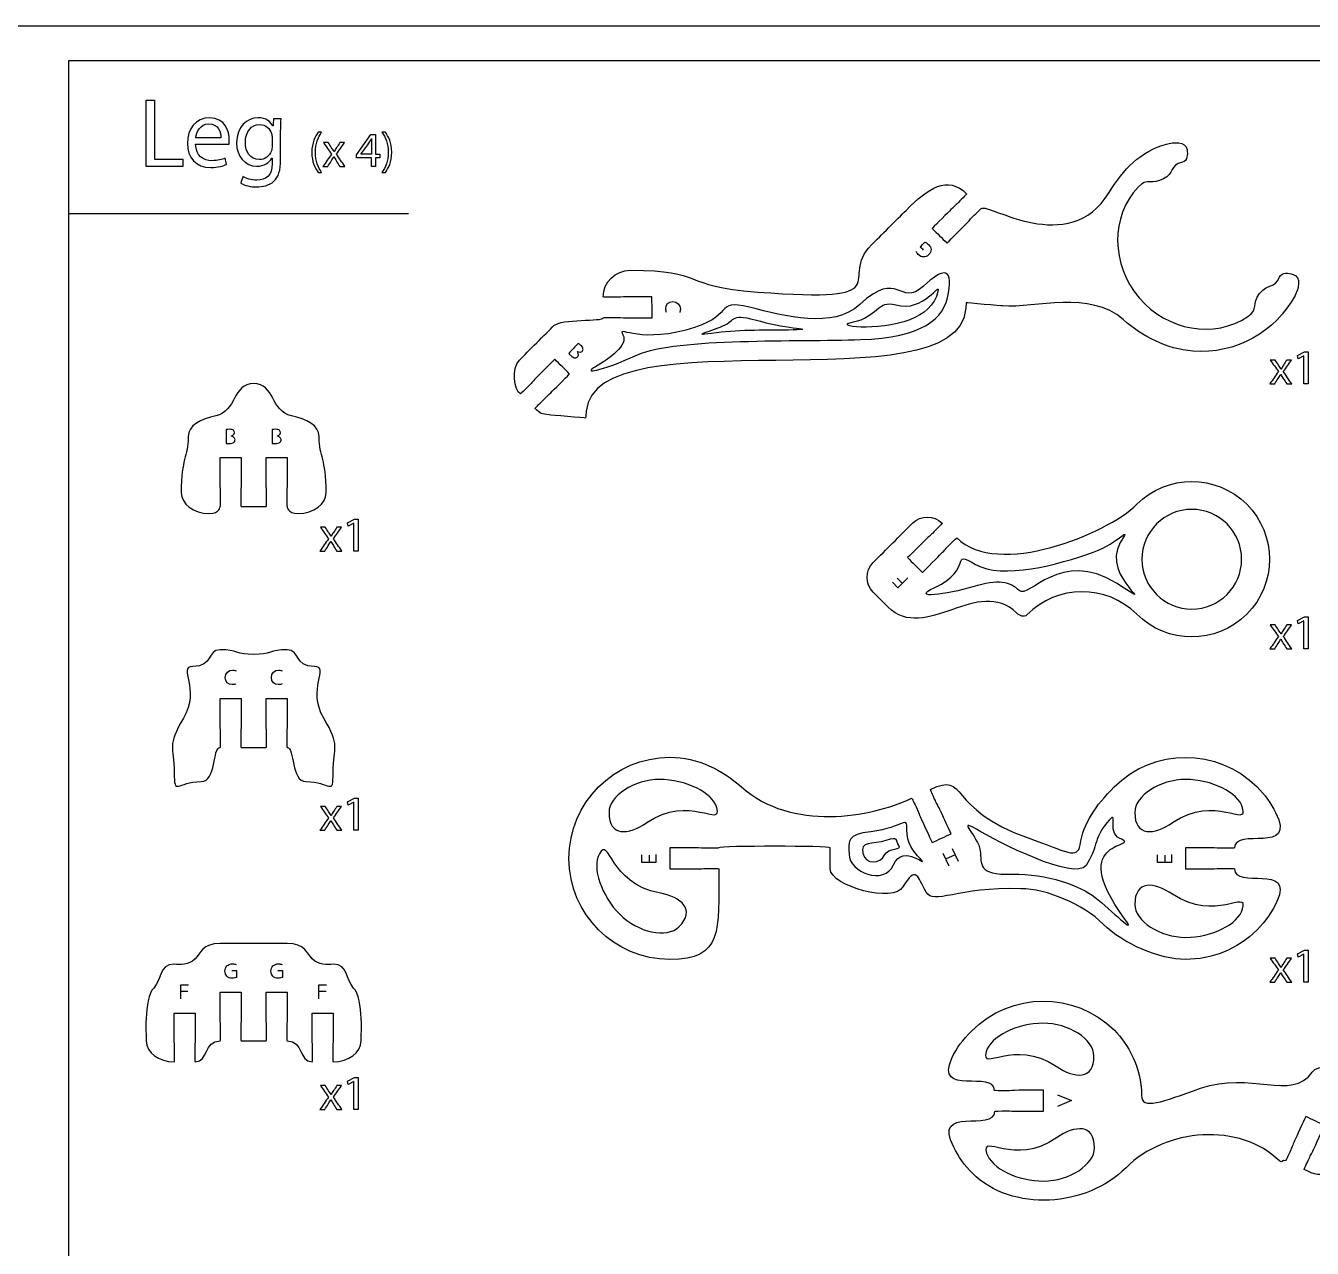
# Model space of a CAD drawing. Extents: x 0 to 620, y 0 to 360.
# Drawn here: x 290.1 to 474.8, y 184.6 to 360 of the extents above; entities that cross this region are included whole.
import ezdxf

# ---------------------------------------------------------------- set-up
doc = ezdxf.new("R2010")
doc.units = 0
doc.header["$MEASUREMENT"] = 0
doc.layers.add('DEFAULT', color=7, linetype='CONTINUOUS')

msp = doc.modelspace()

# ---------------------------------------------------------------- linework, layer by layer
at = {"layer": 'DEFAULT', "color": 36}
for points in [[(620, 0), (0, 0), (0, 360), (620, 360)], [(615.33, 5.38), (296.34, 5.38), (296.34, 355), (615.33, 355)], [(307.41, 349.33), (308.64, 349.33), (308.64, 340.85), (312.7, 340.85), (312.7, 339.82), (307.41, 339.82)], [(339.76, 339.82), (339.76, 341.07), (337.62, 341.07), (337.62, 341.48), (339.67, 344.41), (340.34, 344.41), (340.34, 341.55), (340.98, 341.55), (340.98, 341.07), (340.34, 341.07), (340.34, 339.82)], [(473.61, 312.63), (473.6, 312.63), (472.8, 312.2), (472.68, 312.67), (473.68, 313.21), (474.21, 313.21), (474.21, 308.62), (473.61, 308.62)], [(337.26, 288.63), (337.24, 288.63), (336.44, 288.2), (336.32, 288.68), (337.33, 289.21), (337.86, 289.21), (337.86, 284.63), (337.26, 284.63)], [(473.61, 274.62), (473.6, 274.62), (472.8, 274.19), (472.68, 274.66), (473.68, 275.2), (474.21, 275.2), (474.21, 270.61), (473.61, 270.61)], [(337.26, 248.58), (337.24, 248.58), (336.44, 248.15), (336.32, 248.62), (337.33, 249.16), (337.86, 249.16), (337.86, 244.57), (337.26, 244.57)], [(473.61, 226.78), (473.6, 226.78), (472.8, 226.35), (472.68, 226.82), (473.68, 227.36), (474.21, 227.36), (474.21, 222.77), (473.61, 222.77)], [(337.26, 208.52), (337.24, 208.52), (336.44, 208.09), (336.32, 208.56), (337.33, 209.1), (337.86, 209.1), (337.86, 204.51), (337.26, 204.51)]]:
    msp.add_lwpolyline(points, close=True, dxfattribs=at)
at = {"layer": 'DEFAULT', "color": 7}
msp.add_lwpolyline([(296.34, 333.07), (345.1, 333.07)], dxfattribs=at)
at = {"layer": 'DEFAULT', "color": 250}
for points in [[(416.74, 280.8), (415.31, 279.37), (414.54, 280.14)], [(415.94, 280), (415.22, 280.72)], [(380.59, 241.1), (380.59, 239.96), (378.57, 239.96), (378.57, 241.05)], [(379.64, 241.01), (379.64, 239.96)], [(421.79, 241.28), (422.65, 239.45)], [(423.56, 241.05), (422.19, 240.42)], [(424.01, 240.08), (423.15, 241.91)], [(454.6, 241.1), (454.6, 239.96), (452.58, 239.96), (452.58, 241.05)], [(453.65, 241.01), (453.65, 239.96)], [(312.4, 220.36), (312.4, 222.38), (313.49, 222.38)], [(332.22, 220.36), (332.22, 222.38), (333.31, 222.38)], [(312.4, 221.49), (313.43, 221.49)], [(332.22, 221.49), (333.25, 221.49)], [(438.25, 206.61), (440.27, 205.77), (438.25, 204.92)]]:
    msp.add_lwpolyline(points, dxfattribs=at)
at = {"layer": 'DEFAULT', "color": 36}
for points, knots in [([(314.53, 343.01), (314.55, 341.33), (315.63, 340.64), (316.87, 340.64), (317.76, 340.64), (318.29, 340.79), (318.76, 340.99), (318.83, 340.69), (318.9, 340.4), (318.97, 340.1), (318.53, 339.9), (317.78, 339.66), (316.7, 339.66), (314.6, 339.66), (313.34, 341.06), (313.34, 343.12), (313.34, 345.18), (314.55, 346.8), (316.54, 346.8), (318.77, 346.8), (319.36, 344.84), (319.36, 343.59), (319.36, 343.33), (319.34, 343.13), (319.32, 343.01), (317.72, 343.01), (316.12, 343.01), (314.53, 343.01)], [13.597, 13.597, 13.597, 13.597, 14.597, 14.597, 14.597, 15.597, 15.597, 15.597, 18.187213, 18.187213, 18.187213, 19.187213, 19.187213, 19.187213, 20.187213, 20.187213, 20.187213, 21.187213, 21.187213, 21.187213, 22.187213, 22.187213, 22.187213, 23.187213, 23.187213, 23.187213, 36.784213, 36.784213, 36.784213, 36.784213]), ([(318.17, 343.9), (318.18, 344.69), (317.84, 345.91), (316.44, 345.91), (315.19, 345.91), (314.64, 344.76), (314.54, 343.9), (315.75, 343.9), (316.96, 343.9), (318.17, 343.9)], [10.278, 10.278, 10.278, 10.278, 11.278, 11.278, 11.278, 12.278, 12.278, 12.278, 22.556, 22.556, 22.556, 22.556]), ([(326.73, 340.81), (326.73, 339.24), (326.42, 338.28), (325.76, 337.69), (325.09, 337.07), (324.13, 336.87), (323.27, 336.87), (322.46, 336.87), (321.55, 337.07), (321, 337.43), (321.11, 337.75), (321.21, 338.06), (321.31, 338.38), (321.76, 338.1), (322.47, 337.84), (323.32, 337.84), (324.59, 337.84), (325.52, 338.51), (325.52, 340.23), (325.52, 340.48), (325.52, 340.74), (325.52, 340.99), (325.51, 340.99), (325.5, 340.99), (325.49, 340.99), (325.11, 340.36), (324.37, 339.85), (323.32, 339.85), (321.62, 339.85), (320.41, 341.29), (320.41, 343.18), (320.41, 345.49), (321.92, 346.8), (323.49, 346.8), (324.67, 346.8), (325.32, 346.18), (325.62, 345.62), (325.63, 345.62), (325.63, 345.62), (325.64, 345.62), (325.66, 345.96), (325.68, 346.3), (325.7, 346.65), (326.06, 346.65), (326.42, 346.65), (326.79, 346.65), (326.76, 346.15), (326.73, 345.6), (326.73, 344.77), (326.73, 343.45), (326.73, 342.13), (326.73, 340.81)], [11.237, 11.237, 11.237, 11.237, 12.237, 12.237, 12.237, 13.237, 13.237, 13.237, 14.237, 14.237, 14.237, 17.056518, 17.056518, 17.056518, 18.056518, 18.056518, 18.056518, 19.056518, 19.056518, 19.056518, 21.216518, 21.216518, 21.216518, 21.296518, 21.296518, 21.296518, 22.296518, 22.296518, 22.296518, 23.296518, 23.296518, 23.296518, 24.296518, 24.296518, 24.296518, 25.296518, 25.296518, 25.296518, 25.377518, 25.377518, 25.377518, 28.301898, 28.301898, 28.301898, 31.380898, 31.380898, 31.380898, 32.380898, 32.380898, 32.380898, 43.617898, 43.617898, 43.617898, 43.617898]), ([(325.5, 343.95), (325.5, 344.16), (325.49, 344.35), (325.43, 344.52), (325.21, 345.24), (324.6, 345.83), (323.7, 345.83), (322.51, 345.83), (321.67, 344.83), (321.67, 343.25), (321.67, 341.91), (322.34, 340.79), (323.68, 340.79), (324.44, 340.79), (325.14, 341.27), (325.4, 342.06), (325.47, 342.27), (325.5, 342.51), (325.5, 342.73), (325.5, 343.13), (325.5, 343.54), (325.5, 343.95)], [3.479, 3.479, 3.479, 3.479, 4.479, 4.479, 4.479, 5.479, 5.479, 5.479, 6.479, 6.479, 6.479, 7.479, 7.479, 7.479, 8.479, 8.479, 8.479, 9.479, 9.479, 9.479, 12.958, 12.958, 12.958, 12.958]), ([(332.62, 344.72), (332.1, 344.03), (331.73, 343.11), (331.73, 341.83), (331.73, 340.57), (332.11, 339.67), (332.62, 338.96), (332.45, 338.96), (332.29, 338.96), (332.13, 338.96), (331.68, 339.55), (331.2, 340.45), (331.2, 341.83), (331.21, 343.22), (331.68, 344.12), (332.13, 344.72), (332.29, 344.72), (332.45, 344.72), (332.62, 344.72)], [0, 0, 0, 0, 1, 1, 1, 2, 2, 2, 3.38, 3.38, 3.38, 4.38, 4.38, 4.38, 5.38, 5.38, 5.38, 6.76, 6.76, 6.76, 6.76]), ([(339.76, 341.55), (339.76, 342.07), (339.76, 342.58), (339.76, 343.09), (339.76, 343.33), (339.76, 343.57), (339.78, 343.81), (339.77, 343.81), (339.76, 343.81), (339.76, 343.81), (339.61, 343.54), (339.5, 343.34), (339.38, 343.13), (339, 342.61), (338.63, 342.09), (338.25, 341.57), (338.25, 341.56), (338.25, 341.56), (338.25, 341.55), (338.75, 341.55), (339.25, 341.55), (339.76, 341.55)], [4.261, 4.261, 4.261, 4.261, 8.602, 8.602, 8.602, 9.602, 9.602, 9.602, 9.662, 9.662, 9.662, 10.662, 10.662, 10.662, 16.108467, 16.108467, 16.108467, 16.148467, 16.148467, 16.148467, 20.409467, 20.409467, 20.409467, 20.409467]), ([(341.28, 338.96), (341.78, 339.66), (342.17, 340.58), (342.17, 341.85), (342.17, 343.11), (341.79, 344.02), (341.28, 344.72), (341.44, 344.72), (341.6, 344.72), (341.76, 344.72), (342.21, 344.14), (342.68, 343.23), (342.68, 341.84), (342.68, 340.46), (342.21, 339.56), (341.76, 338.96), (341.6, 338.96), (341.44, 338.96), (341.28, 338.96)], [0, 0, 0, 0, 1, 1, 1, 2, 2, 2, 3.36, 3.36, 3.36, 4.36, 4.36, 4.36, 5.36, 5.36, 5.36, 6.72, 6.72, 6.72, 6.72]), ([(333.56, 343.23), (333.72, 342.99), (333.89, 342.75), (334.05, 342.5), (334.17, 342.31), (334.28, 342.13), (334.39, 341.94), (334.4, 341.94), (334.41, 341.94), (334.42, 341.94), (334.53, 342.15), (334.64, 342.32), (334.75, 342.51), (334.91, 342.75), (335.07, 342.99), (335.23, 343.23), (335.46, 343.23), (335.68, 343.23), (335.9, 343.23), (335.52, 342.68), (335.13, 342.13), (334.74, 341.58), (335.14, 340.99), (335.54, 340.41), (335.94, 339.82), (335.7, 339.82), (335.47, 339.82), (335.23, 339.82), (335.07, 340.08), (334.9, 340.33), (334.73, 340.59), (334.6, 340.79), (334.49, 340.98), (334.37, 341.18), (334.36, 341.18), (334.36, 341.18), (334.35, 341.18), (334.24, 340.97), (334.12, 340.79), (333.99, 340.59), (333.83, 340.33), (333.66, 340.08), (333.5, 339.82), (333.27, 339.82), (333.04, 339.82), (332.81, 339.82), (333.22, 340.4), (333.62, 340.98), (334.03, 341.56), (333.64, 342.12), (333.26, 342.68), (332.87, 343.23), (333.1, 343.23), (333.33, 343.23), (333.56, 343.23)], [0, 0, 0, 0, 2.49671, 2.49671, 2.49671, 3.49671, 3.49671, 3.49671, 3.55671, 3.55671, 3.55671, 4.55671, 4.55671, 4.55671, 7.025985, 7.025985, 7.025985, 8.926985, 8.926985, 8.926985, 14.654844, 14.654844, 14.654844, 20.70272, 20.70272, 20.70272, 22.70372, 22.70372, 22.70372, 25.305957, 25.305957, 25.305957, 26.305957, 26.305957, 26.305957, 26.346957, 26.346957, 26.346957, 27.346957, 27.346957, 27.346957, 29.938328, 29.938328, 29.938328, 31.878328, 31.878328, 31.878328, 37.898883, 37.898883, 37.898883, 43.663905, 43.663905, 43.663905, 45.623905, 45.623905, 45.623905, 45.623905]), ([(469.48, 312.03), (469.65, 311.79), (469.81, 311.54), (469.97, 311.3), (470.1, 311.11), (470.2, 310.93), (470.32, 310.74), (470.32, 310.74), (470.33, 310.74), (470.34, 310.74), (470.45, 310.95), (470.56, 311.12), (470.68, 311.31), (470.84, 311.55), (471, 311.79), (471.16, 312.03), (471.38, 312.03), (471.6, 312.03), (471.83, 312.03), (471.44, 311.48), (471.05, 310.93), (470.66, 310.38), (471.06, 309.79), (471.46, 309.21), (471.86, 308.62), (471.63, 308.62), (471.39, 308.62), (471.16, 308.62), (470.99, 308.87), (470.82, 309.13), (470.65, 309.39), (470.52, 309.59), (470.41, 309.78), (470.29, 309.98), (470.28, 309.98), (470.28, 309.98), (470.27, 309.98), (470.16, 309.77), (470.04, 309.59), (469.91, 309.39), (469.75, 309.13), (469.58, 308.87), (469.42, 308.62), (469.19, 308.62), (468.96, 308.62), (468.74, 308.62), (469.14, 309.2), (469.54, 309.78), (469.95, 310.36), (469.56, 310.92), (469.18, 311.48), (468.79, 312.03), (469.02, 312.03), (469.25, 312.03), (469.48, 312.03)], [0, 0, 0, 0, 2.49671, 2.49671, 2.49671, 3.49671, 3.49671, 3.49671, 3.55671, 3.55671, 3.55671, 4.55671, 4.55671, 4.55671, 7.025151, 7.025151, 7.025151, 8.926151, 8.926151, 8.926151, 14.654009, 14.654009, 14.654009, 20.701885, 20.701885, 20.701885, 22.702885, 22.702885, 22.702885, 25.304577, 25.304577, 25.304577, 26.304577, 26.304577, 26.304577, 26.344577, 26.344577, 26.344577, 27.344577, 27.344577, 27.344577, 29.935947, 29.935947, 29.935947, 31.875947, 31.875947, 31.875947, 37.896502, 37.896502, 37.896502, 43.661524, 43.661524, 43.661524, 45.621524, 45.621524, 45.621524, 45.621524]), ([(333.13, 288.04), (333.29, 287.8), (333.45, 287.55), (333.62, 287.31), (333.74, 287.12), (333.85, 286.94), (333.96, 286.75), (333.97, 286.75), (333.98, 286.75), (333.98, 286.75), (334.09, 286.95), (334.21, 287.13), (334.32, 287.31), (334.48, 287.56), (334.64, 287.8), (334.8, 288.04), (335.02, 288.04), (335.25, 288.04), (335.47, 288.04), (335.08, 287.49), (334.7, 286.94), (334.31, 286.39), (334.71, 285.8), (335.11, 285.21), (335.51, 284.63), (335.27, 284.63), (335.04, 284.63), (334.8, 284.63), (334.63, 284.88), (334.47, 285.14), (334.3, 285.4), (334.17, 285.59), (334.05, 285.78), (333.93, 285.99), (333.93, 285.99), (333.92, 285.99), (333.92, 285.99), (333.81, 285.78), (333.69, 285.6), (333.56, 285.4), (333.39, 285.14), (333.23, 284.88), (333.06, 284.63), (332.84, 284.63), (332.61, 284.63), (332.38, 284.63), (332.78, 285.21), (333.19, 285.79), (333.59, 286.37), (333.21, 286.93), (332.82, 287.48), (332.44, 288.04), (332.67, 288.04), (332.9, 288.04), (333.13, 288.04)], [0, 0, 0, 0, 2.49671, 2.49671, 2.49671, 3.49671, 3.49671, 3.49671, 3.55671, 3.55671, 3.55671, 4.55671, 4.55671, 4.55671, 7.025151, 7.025151, 7.025151, 8.926151, 8.926151, 8.926151, 14.654009, 14.654009, 14.654009, 20.701323, 20.701323, 20.701323, 22.701323, 22.701323, 22.701323, 25.304398, 25.304398, 25.304398, 26.304398, 26.304398, 26.304398, 26.344398, 26.344398, 26.344398, 27.344398, 27.344398, 27.344398, 29.93661, 29.93661, 29.93661, 31.87761, 31.87761, 31.87761, 37.898736, 37.898736, 37.898736, 43.664328, 43.664328, 43.664328, 45.625328, 45.625328, 45.625328, 45.625328]), ([(469.48, 274.03), (469.65, 273.78), (469.81, 273.54), (469.97, 273.29), (470.1, 273.1), (470.2, 272.92), (470.32, 272.73), (470.32, 272.73), (470.33, 272.73), (470.34, 272.73), (470.45, 272.94), (470.56, 273.12), (470.68, 273.3), (470.84, 273.54), (471, 273.78), (471.16, 274.03), (471.38, 274.03), (471.6, 274.03), (471.83, 274.03), (471.44, 273.48), (471.05, 272.92), (470.66, 272.37), (471.06, 271.79), (471.46, 271.2), (471.86, 270.61), (471.63, 270.61), (471.39, 270.61), (471.16, 270.61), (470.99, 270.87), (470.82, 271.12), (470.65, 271.38), (470.52, 271.58), (470.41, 271.77), (470.29, 271.97), (470.28, 271.97), (470.28, 271.97), (470.27, 271.97), (470.16, 271.76), (470.04, 271.58), (469.91, 271.38), (469.75, 271.12), (469.58, 270.87), (469.42, 270.61), (469.19, 270.61), (468.96, 270.61), (468.74, 270.61), (469.14, 271.19), (469.54, 271.77), (469.95, 272.35), (469.56, 272.91), (469.18, 273.47), (468.79, 274.03), (469.02, 274.03), (469.25, 274.03), (469.48, 274.03)], [0, 0, 0, 0, 2.49671, 2.49671, 2.49671, 3.49671, 3.49671, 3.49671, 3.55671, 3.55671, 3.55671, 4.55671, 4.55671, 4.55671, 7.025151, 7.025151, 7.025151, 8.926151, 8.926151, 8.926151, 14.654009, 14.654009, 14.654009, 20.701885, 20.701885, 20.701885, 22.702885, 22.702885, 22.702885, 25.305415, 25.305415, 25.305415, 26.305415, 26.305415, 26.305415, 26.345415, 26.345415, 26.345415, 27.345415, 27.345415, 27.345415, 29.937627, 29.937627, 29.937627, 31.877627, 31.877627, 31.877627, 37.898181, 37.898181, 37.898181, 43.663204, 43.663204, 43.663204, 45.623204, 45.623204, 45.623204, 45.623204]), ([(333.13, 247.98), (333.29, 247.74), (333.45, 247.5), (333.62, 247.25), (333.74, 247.06), (333.85, 246.88), (333.96, 246.69), (333.97, 246.69), (333.98, 246.69), (333.98, 246.69), (334.09, 246.9), (334.21, 247.07), (334.32, 247.26), (334.48, 247.5), (334.64, 247.74), (334.8, 247.98), (335.02, 247.98), (335.25, 247.98), (335.47, 247.98), (335.08, 247.43), (334.7, 246.88), (334.31, 246.33), (334.71, 245.75), (335.11, 245.16), (335.51, 244.57), (335.27, 244.57), (335.04, 244.57), (334.8, 244.57), (334.63, 244.83), (334.47, 245.08), (334.3, 245.34), (334.17, 245.54), (334.05, 245.73), (333.93, 245.93), (333.93, 245.93), (333.92, 245.93), (333.92, 245.93), (333.81, 245.72), (333.69, 245.54), (333.56, 245.34), (333.39, 245.08), (333.23, 244.83), (333.06, 244.57), (332.84, 244.57), (332.61, 244.57), (332.38, 244.57), (332.78, 245.15), (333.19, 245.73), (333.59, 246.31), (333.21, 246.87), (332.82, 247.43), (332.44, 247.98), (332.67, 247.98), (332.9, 247.98), (333.13, 247.98)], [1.961, 1.961, 1.961, 1.961, 4.45771, 4.45771, 4.45771, 5.45771, 5.45771, 5.45771, 5.51771, 5.51771, 5.51771, 6.51771, 6.51771, 6.51771, 8.986985, 8.986985, 8.986985, 10.887985, 10.887985, 10.887985, 16.615844, 16.615844, 16.615844, 22.663157, 22.663157, 22.663157, 24.663157, 24.663157, 24.663157, 27.265395, 27.265395, 27.265395, 28.265395, 28.265395, 28.265395, 28.305395, 28.305395, 28.305395, 29.305395, 29.305395, 29.305395, 31.896766, 31.896766, 31.896766, 33.837766, 33.837766, 33.837766, 39.858892, 39.858892, 39.858892, 45.624483, 45.624483, 45.624483, 47.585483, 47.585483, 47.585483, 47.585483]), ([(469.48, 226.19), (469.65, 225.94), (469.81, 225.7), (469.97, 225.45), (470.1, 225.26), (470.2, 225.08), (470.32, 224.89), (470.32, 224.89), (470.33, 224.89), (470.34, 224.89), (470.45, 225.1), (470.56, 225.28), (470.68, 225.46), (470.84, 225.7), (471, 225.94), (471.16, 226.19), (471.38, 226.19), (471.6, 226.19), (471.83, 226.19), (471.44, 225.64), (471.05, 225.09), (470.66, 224.53), (471.06, 223.95), (471.46, 223.36), (471.86, 222.77), (471.63, 222.77), (471.39, 222.77), (471.16, 222.77), (470.99, 223.03), (470.82, 223.28), (470.65, 223.54), (470.52, 223.74), (470.41, 223.93), (470.29, 224.13), (470.28, 224.13), (470.28, 224.13), (470.27, 224.13), (470.16, 223.92), (470.04, 223.74), (469.91, 223.54), (469.75, 223.28), (469.58, 223.03), (469.42, 222.77), (469.19, 222.77), (468.96, 222.77), (468.74, 222.77), (469.14, 223.35), (469.54, 223.93), (469.95, 224.51), (469.56, 225.07), (469.18, 225.63), (468.79, 226.19), (469.02, 226.19), (469.25, 226.19), (469.48, 226.19)], [0, 0, 0, 0, 2.49671, 2.49671, 2.49671, 3.49671, 3.49671, 3.49671, 3.55671, 3.55671, 3.55671, 4.55671, 4.55671, 4.55671, 7.025985, 7.025985, 7.025985, 8.926985, 8.926985, 8.926985, 14.654844, 14.654844, 14.654844, 20.70272, 20.70272, 20.70272, 22.70372, 22.70372, 22.70372, 25.306249, 25.306249, 25.306249, 26.306249, 26.306249, 26.306249, 26.346249, 26.346249, 26.346249, 27.346249, 27.346249, 27.346249, 29.938461, 29.938461, 29.938461, 31.878461, 31.878461, 31.878461, 37.899016, 37.899016, 37.899016, 43.664038, 43.664038, 43.664038, 45.624038, 45.624038, 45.624038, 45.624038]), ([(333.13, 207.93), (333.29, 207.68), (333.45, 207.44), (333.62, 207.19), (333.74, 207), (333.85, 206.83), (333.96, 206.64), (333.97, 206.64), (333.98, 206.64), (333.98, 206.64), (334.09, 206.84), (334.21, 207.02), (334.32, 207.2), (334.48, 207.44), (334.64, 207.69), (334.8, 207.93), (335.02, 207.93), (335.25, 207.93), (335.47, 207.93), (335.08, 207.38), (334.7, 206.83), (334.31, 206.28), (334.71, 205.69), (335.11, 205.1), (335.51, 204.51), (335.27, 204.51), (335.04, 204.51), (334.8, 204.51), (334.63, 204.77), (334.47, 205.02), (334.3, 205.28), (334.17, 205.48), (334.05, 205.67), (333.93, 205.87), (333.93, 205.87), (333.92, 205.87), (333.92, 205.87), (333.81, 205.66), (333.69, 205.49), (333.56, 205.28), (333.39, 205.02), (333.23, 204.77), (333.06, 204.51), (332.84, 204.51), (332.61, 204.51), (332.38, 204.51), (332.78, 205.09), (333.19, 205.67), (333.59, 206.26), (333.21, 206.81), (332.82, 207.37), (332.44, 207.93), (332.67, 207.93), (332.9, 207.93), (333.13, 207.93)], [0, 0, 0, 0, 2.497543, 2.497543, 2.497543, 3.497543, 3.497543, 3.497543, 3.557543, 3.557543, 3.557543, 4.557543, 4.557543, 4.557543, 7.026819, 7.026819, 7.026819, 8.927819, 8.927819, 8.927819, 14.656494, 14.656494, 14.656494, 20.703808, 20.703808, 20.703808, 22.703808, 22.703808, 22.703808, 25.306883, 25.306883, 25.306883, 26.306883, 26.306883, 26.306883, 26.346883, 26.346883, 26.346883, 27.346883, 27.346883, 27.346883, 29.939095, 29.939095, 29.939095, 31.880095, 31.880095, 31.880095, 37.902042, 37.902042, 37.902042, 43.667633, 43.667633, 43.667633, 45.628633, 45.628633, 45.628633, 45.628633])]:
    msp.add_open_spline(points, degree=3, knots=knots, dxfattribs=at)
at = {"layer": 'DEFAULT', "color": 1}
for points, knots in [([(447.69, 317.83), (450.46, 315.41), (453.93, 313.6), (457.66, 313.31), (463.88, 312.81), (469.56, 316.13), (472.35, 321.31), (472.8, 322.17), (473.33, 323.93), (472.06, 324.33), (471.43, 324.53), (470.44, 324.67), (470.13, 323.94), (469.37, 322.19), (468.48, 323.07), (467.26, 321.58), (466.03, 320.09), (467.15, 319.3), (465.58, 318.26), (460.76, 315.08), (454.01, 316.22), (449.97, 320.96), (445.92, 325.72), (445.83, 332.65), (449.82, 336.85), (451.14, 338.23), (451.76, 337.14), (453.47, 338.02), (454.96, 338.79), (454.33, 340), (456.17, 340.41), (456.94, 340.58), (456.93, 341.57), (456.84, 342.22), (456.65, 343.47), (454.84, 343.3), (453.9, 343), (450.18, 342.03), (447.66, 339.35), (445.66, 336.09), (439.9, 326.65), (428.21, 334.65), (427.32, 333.77), (427.2, 333.65), (426.73, 333.25), (426.04, 332.57), (425.63, 332.15), (425.53, 331.97), (424.85, 331.29), (424.23, 330.67), (422.37, 328.81), (422.37, 328.81), (421.67, 329.52), (420.96, 330.22), (420.25, 330.93), (420.25, 330.93), (422.1, 332.79), (422.72, 333.41), (423.41, 334.1), (423.58, 334.2), (423.99, 334.61), (424.68, 335.3), (425.23, 335.85), (425.2, 335.88), (422.47, 338.6), (419.7, 336.71), (416.5, 333.51), (415.27, 332.27), (412.79, 329.8), (411.55, 328.56), (406.61, 323.61), (416.14, 320.23), (395.2, 321.79), (383.84, 322.63), (387.88, 324.91), (376.93, 324.91), (374.77, 324.91), (373.03, 323.21), (373.03, 321.1), (373.05, 321.05), (373.82, 321.04), (374.78, 321.05), (375.37, 321.05), (375.57, 321.1), (376.53, 321.1), (377.41, 321.1), (380.03, 321.1), (380.03, 321.1), (380.04, 320.1), (380.04, 319.1), (380.04, 318.1), (380.04, 318.1), (377.41, 318.1), (376.53, 318.1), (375.57, 318.1), (375.37, 318.15), (374.78, 318.15), (373.82, 318.15), (373.03, 318.15), (373.03, 318.1), (373.03, 317.54), (366.96, 317.97), (365.97, 316.98), (364.73, 315.74), (362.25, 313.27), (361.02, 312.03), (359.83, 310.84), (360.27, 307.62), (361.14, 307.19), (361.17, 307.16), (361.73, 307.71), (362.4, 308.39), (362.82, 308.81), (362.92, 308.98), (363.6, 309.67), (364.23, 310.29), (366.08, 312.15), (366.08, 312.15), (366.79, 311.44), (367.5, 310.73), (368.2, 310.03), (368.2, 310.03), (366.35, 308.17), (365.73, 307.55), (365.04, 306.86), (364.87, 306.76), (364.46, 306.34), (363.77, 305.66), (363.22, 305.1), (363.25, 305.07), (363.97, 304.36), (364.23, 304.26), (365.3, 304.16), (365.32, 304.16), (370.5, 303.71), (370.5, 303.71), (370.53, 304.04), (370.56, 304.37), (370.59, 304.7), (371.83, 318.65), (423.81, 305.3), (425.05, 319.26), (425.08, 319.5), (425.11, 319.91), (425.14, 320.25), (425.14, 320.25), (430.32, 319.8), (430.34, 319.79), (435.18, 319.45), (442.82, 322.08), (447.69, 317.83)], [1, 1, 1, 1, 2, 2, 2, 3, 3, 3, 4, 4, 4, 5, 5, 5, 6, 6, 6, 7, 7, 7, 8, 8, 8, 9, 9, 9, 10, 10, 10, 11, 11, 11, 12, 12, 12, 13, 13, 13, 14, 14, 14, 15, 15, 15, 16, 16, 16, 17, 17, 17, 18, 18, 18, 26.502252, 26.502252, 26.502252, 27.502252, 27.502252, 27.502252, 28.502252, 28.502252, 28.502252, 29.502252, 29.502252, 29.502252, 30.502252, 30.502252, 30.502252, 31.502252, 31.502252, 31.502252, 32.502252, 32.502252, 32.502252, 33.502252, 33.502252, 33.502252, 34.502252, 34.502252, 34.502252, 35.502252, 35.502252, 35.502252, 36.502252, 36.502252, 36.502252, 37.502252, 37.502252, 37.502252, 46.008256, 46.008256, 46.008256, 47.008256, 47.008256, 47.008256, 48.008256, 48.008256, 48.008256, 49.008256, 49.008256, 49.008256, 50.008256, 50.008256, 50.008256, 51.008256, 51.008256, 51.008256, 52.008256, 52.008256, 52.008256, 53.008256, 53.008256, 53.008256, 54.008256, 54.008256, 54.008256, 55.008256, 55.008256, 55.008256, 63.516169, 63.516169, 63.516169, 64.516169, 64.516169, 64.516169, 65.516169, 65.516169, 65.516169, 66.516169, 66.516169, 66.516169, 67.516169, 67.516169, 67.516169, 68.516169, 68.516169, 68.516169, 71.322238, 71.322238, 71.322238, 72.322238, 72.322238, 72.322238, 73.322238, 73.322238, 73.322238, 74.322238, 74.322238, 74.322238, 75.322238, 75.322238, 75.322238, 75.322238]), ([(327.66, 291.02), (327.61, 291.02), (327.61, 291.81), (327.61, 292.77), (327.61, 293.36), (327.66, 293.56), (327.66, 294.52), (327.66, 295.69), (327.66, 296.86), (327.66, 298.03), (326.66, 298.03), (325.66, 298.03), (324.66, 298.03), (324.66, 296.86), (324.66, 295.69), (324.66, 294.52), (324.66, 293.56), (324.71, 293.36), (324.71, 292.77), (324.71, 291.81), (324.71, 291.02), (324.66, 291.02), (323.46, 291.02), (322.26, 291.02), (321.06, 291.02), (321.01, 291.02), (321.01, 291.81), (321.01, 292.77), (321.01, 293.36), (321.06, 293.56), (321.06, 294.52), (321.06, 295.69), (321.06, 296.86), (321.06, 298.03), (320.06, 298.03), (319.06, 298.03), (318.05, 298.03), (318.05, 296.86), (318.05, 295.69), (318.05, 294.52), (318.05, 293.56), (318.11, 293.36), (318.11, 292.77), (318.11, 291.81), (318.11, 291.02), (318.05, 291.02), (318.05, 291.02), (318.05, 290.02), (316.45, 290.02), (314.24, 290.02), (312.45, 291.37), (312.45, 293.03), (312.45, 298.03), (313.45, 298.03), (313.45, 301.03), (313.45, 302.69), (315.28, 303.58), (317.45, 304.03), (320.38, 304.64), (319.86, 308.66), (322.86, 308.66), (325.85, 308.66), (325.34, 304.64), (328.27, 304.03), (330.43, 303.58), (332.27, 302.69), (332.27, 301.03), (332.27, 298.03), (333.27, 298.03), (333.27, 293.03), (333.27, 291.37), (331.48, 290.02), (329.27, 290.02), (327.66, 290.02), (327.66, 291.02), (327.66, 291.02)], [1, 1, 1, 1, 2, 2, 2, 3, 3, 3, 12.93, 12.93, 12.93, 21.44, 21.44, 21.44, 31.37, 31.37, 31.37, 32.37, 32.37, 32.37, 33.37, 33.37, 33.37, 43.58, 43.58, 43.58, 44.58, 44.58, 44.58, 45.58, 45.58, 45.58, 55.51, 55.51, 55.51, 64.02, 64.02, 64.02, 73.95, 73.95, 73.95, 74.95, 74.95, 74.95, 75.95, 75.95, 75.95, 76.95, 76.95, 76.95, 77.95, 77.95, 77.95, 78.95, 78.95, 78.95, 79.95, 79.95, 79.95, 80.95, 80.95, 80.95, 81.95, 81.95, 81.95, 82.95, 82.95, 82.95, 83.95, 83.95, 83.95, 84.95, 84.95, 84.95, 85.95, 85.95, 85.95, 85.95]), ([(465.41, 291.34), (461.05, 295.7), (453.99, 295.7), (449.63, 291.34), (445.32, 287.02), (429.61, 280.7), (423.81, 286.51), (423.77, 286.54), (423.22, 285.99), (422.53, 285.31), (422.12, 284.89), (422.02, 284.72), (421.33, 284.03), (420.71, 283.41), (418.86, 281.56), (418.86, 281.56), (418.15, 282.26), (417.44, 282.97), (416.73, 283.68), (417.56, 284.5), (418.38, 285.33), (419.21, 286.16), (419.89, 286.84), (420.07, 286.94), (420.48, 287.36), (421.16, 288.04), (421.72, 288.6), (421.69, 288.63), (420.51, 289.8), (418.61, 289.8), (417.44, 288.63), (415.56, 286.75), (413.67, 284.86), (411.78, 282.97), (410.61, 281.8), (410.61, 279.9), (411.78, 278.73), (412.49, 278.02), (413.2, 277.31), (413.91, 276.61), (419.23, 271.29), (426.92, 281.18), (432.4, 275.7), (432.76, 275.34), (433.45, 275.06), (433.86, 275.47), (438.19, 279.86), (445.25, 279.89), (449.63, 275.56), (453.99, 271.21), (461.05, 271.21), (465.41, 275.56), (469.77, 279.92), (469.77, 286.98), (465.41, 291.34)], [1, 1, 1, 1, 2, 2, 2, 3, 3, 3, 4, 4, 4, 5, 5, 5, 6, 6, 6, 14.513566, 14.513566, 14.513566, 24.441345, 24.441345, 24.441345, 25.441345, 25.441345, 25.441345, 26.441345, 26.441345, 26.441345, 27.441345, 27.441345, 27.441345, 50.12533, 50.12533, 50.12533, 51.12533, 51.12533, 51.12533, 59.638896, 59.638896, 59.638896, 60.638896, 60.638896, 60.638896, 61.638896, 61.638896, 61.638896, 62.638896, 62.638896, 62.638896, 63.638896, 63.638896, 63.638896, 64.638896, 64.638896, 64.638896, 64.638896]), ([(457.52, 276.3), (453.57, 276.3), (450.37, 279.5), (450.37, 283.45), (450.37, 287.4), (453.57, 290.61), (457.52, 290.61), (461.47, 290.61), (464.68, 287.4), (464.68, 283.45), (464.68, 279.5), (461.47, 276.3), (457.52, 276.3)], [1, 1, 1, 1, 2, 2, 2, 3, 3, 3, 4, 4, 4, 5, 5, 5, 5]), ([(318.05, 256.45), (316.89, 256.45), (317.58, 251.55), (315.3, 251.55), (311.86, 251.55), (311.45, 249.37), (311.45, 252.86), (311.45, 256.72), (310.34, 256.49), (312.8, 260.67), (315.24, 264.81), (311.88, 268.05), (314.12, 268.05), (317.12, 268.05), (316.11, 270.46), (318.05, 270.46), (320.46, 270.46), (320.46, 269.78), (322.86, 269.78), (325.26, 269.78), (325.26, 270.46), (327.66, 270.46), (329.6, 270.46), (328.6, 268.05), (331.59, 268.05), (333.83, 268.05), (330.48, 264.81), (332.91, 260.67), (335.38, 256.49), (334.27, 256.72), (334.27, 252.86), (334.27, 249.37), (333.86, 251.55), (330.41, 251.55), (328.13, 251.55), (328.82, 256.45), (327.66, 256.45), (327.61, 256.45), (327.61, 257.24), (327.61, 258.2), (327.61, 258.79), (327.66, 258.99), (327.66, 259.95), (327.66, 261.12), (327.66, 262.29), (327.66, 263.46), (326.66, 263.46), (325.66, 263.46), (324.66, 263.46), (324.66, 262.29), (324.66, 261.12), (324.66, 259.95), (324.66, 258.99), (324.71, 258.79), (324.71, 258.2), (324.71, 257.24), (324.71, 256.45), (324.66, 256.45), (323.46, 256.45), (322.26, 256.45), (321.06, 256.45), (321.01, 256.45), (321.01, 257.24), (321.01, 258.2), (321.01, 258.79), (321.06, 258.99), (321.06, 259.95), (321.06, 261.12), (321.06, 262.29), (321.06, 263.46), (320.06, 263.46), (319.06, 263.46), (318.06, 263.46), (318.06, 262.29), (318.06, 261.12), (318.06, 259.95), (318.06, 258.99), (318.11, 258.79), (318.11, 258.2), (318.11, 257.24), (318.11, 256.45), (318.05, 256.45)], [1, 1, 1, 1, 2, 2, 2, 3, 3, 3, 4, 4, 4, 5, 5, 5, 6, 6, 6, 7, 7, 7, 8, 8, 8, 9, 9, 9, 10, 10, 10, 11, 11, 11, 12, 12, 12, 13, 13, 13, 14, 14, 14, 15, 15, 15, 24.93, 24.93, 24.93, 33.44, 33.44, 33.44, 43.37, 43.37, 43.37, 44.37, 44.37, 44.37, 45.37, 45.37, 45.37, 55.58, 55.58, 55.58, 56.58, 56.58, 56.58, 57.58, 57.58, 57.58, 67.51, 67.51, 67.51, 76.02, 76.02, 76.02, 85.95, 85.95, 85.95, 86.95, 86.95, 86.95, 87.95, 87.95, 87.95, 87.95]), ([(368.12, 240.53), (368.12, 232.52), (374.61, 226.03), (382.62, 226.03), (390.21, 226.03), (389.62, 230.09), (389.62, 239.02), (389.62, 239.08), (388.84, 239.08), (387.87, 239.08), (387.28, 239.08), (387.09, 239.02), (386.12, 239.02), (384.95, 239.02), (383.79, 239.02), (382.62, 239.02), (382.62, 240.02), (382.62, 241.02), (382.62, 242.03), (383.79, 242.03), (384.95, 242.03), (386.12, 242.03), (387.09, 242.03), (387.28, 241.98), (387.87, 241.98), (388.84, 241.98), (389.62, 241.98), (389.62, 242.03), (389.74, 242.35), (405.62, 242.35), (405.62, 242.03), (405.62, 241.03), (405.62, 240.03), (405.62, 239.03), (405.62, 236.54), (414.89, 234.01), (416.03, 236.46), (418.03, 239.56), (418.08, 237.98), (419.39, 235.68), (420.47, 233.78), (423.86, 236.46), (432.97, 236.17), (436.68, 236.17), (441.97, 233.93), (444.8, 231.1), (447.63, 228.26), (452.92, 226.03), (456.63, 226.03), (460.35, 226.03), (464.06, 227.44), (466.89, 230.27), (468.11, 231.5), (469.06, 232.88), (469.75, 234.36), (472.28, 239.94), (463.64, 236.03), (463.63, 239.03), (463.63, 239.08), (462.85, 239.08), (461.88, 239.08), (461.29, 239.08), (461.1, 239.03), (460.13, 239.03), (458.97, 239.03), (457.8, 239.03), (456.63, 239.03), (456.63, 240.03), (456.63, 241.03), (456.63, 242.03), (457.8, 242.03), (458.97, 242.03), (460.13, 242.03), (461.1, 242.03), (461.29, 241.98), (461.88, 241.98), (462.85, 241.98), (463.63, 241.98), (463.63, 242.03), (463.63, 245.1), (472.69, 240.93), (469.56, 247.11), (468.88, 248.43), (468, 249.68), (466.89, 250.78), (461.23, 256.44), (452.04, 256.44), (446.38, 250.78), (443.67, 248.07), (442.02, 245.61), (441.48, 242.47), (441.12, 240.33), (439.61, 241.49), (434.02, 243.46), (422.16, 247.67), (425.4, 253.08), (420.02, 250.42), (419.97, 250.4), (420.3, 249.68), (420.71, 248.81), (420.96, 248.28), (421.09, 248.12), (421.5, 247.25), (421.87, 246.45), (422.98, 244.07), (422.98, 244.07), (422.07, 243.65), (421.16, 243.22), (420.26, 242.8), (420.26, 242.8), (419.15, 245.18), (418.77, 245.98), (418.37, 246.85), (418.33, 247.05), (418.08, 247.59), (417.68, 248.46), (417.34, 249.17), (417.3, 249.15), (411.42, 246.41), (400.1, 244.38), (392.88, 250.78), (390.1, 253.24), (386.63, 255.03), (382.62, 255.03), (374.61, 255.03), (368.12, 248.53), (368.12, 240.53)], [1, 1, 1, 1, 2, 2, 2, 3, 3, 3, 4, 4, 4, 5, 5, 5, 14.93, 14.93, 14.93, 23.44, 23.44, 23.44, 33.37, 33.37, 33.37, 34.37, 34.37, 34.37, 35.37, 35.37, 35.37, 36.37, 36.37, 36.37, 44.87, 44.87, 44.87, 45.87, 45.87, 45.87, 46.87, 46.87, 46.87, 47.87, 47.87, 47.87, 48.87, 48.87, 48.87, 49.87, 49.87, 49.87, 50.87, 50.87, 50.87, 51.87, 51.87, 51.87, 52.87, 52.87, 52.87, 53.87, 53.87, 53.87, 54.87, 54.87, 54.87, 64.8, 64.8, 64.8, 73.31, 73.31, 73.31, 83.24, 83.24, 83.24, 84.24, 84.24, 84.24, 85.24, 85.24, 85.24, 86.24, 86.24, 86.24, 87.24, 87.24, 87.24, 88.24, 88.24, 88.24, 89.24, 89.24, 89.24, 90.24, 90.24, 90.24, 91.24, 91.24, 91.24, 92.24, 92.24, 92.24, 93.24, 93.24, 93.24, 94.24, 94.24, 94.24, 102.74906, 102.74906, 102.74906, 103.74906, 103.74906, 103.74906, 104.74906, 104.74906, 104.74906, 105.74906, 105.74906, 105.74906, 106.74906, 106.74906, 106.74906, 107.74906, 107.74906, 107.74906, 108.74906, 108.74906, 108.74906, 108.74906]), ([(379.3, 245.67), (376.61, 243.84), (373.87, 243.63), (373.87, 247.12), (373.87, 249.51), (377.47, 251.85), (381.16, 251.85), (384.84, 251.85), (388.73, 249.98), (389.35, 247.79), (390.18, 244.85), (385.41, 249.8), (379.3, 245.67)], [1, 1, 1, 1, 2, 2, 2, 3, 3, 3, 4, 4, 4, 5, 5, 5, 5]), ([(449.34, 247.12), (449.34, 249.52), (452.94, 251.85), (456.63, 251.85), (460.32, 251.85), (464.2, 249.99), (464.82, 247.79), (465.65, 244.85), (460.88, 249.8), (454.77, 245.67), (452.08, 243.84), (449.34, 243.64), (449.34, 247.12)], [1, 1, 1, 1, 2, 2, 2, 3, 3, 3, 4, 4, 4, 5, 5, 5, 5]), ([(372.48, 241.18), (373.97, 243.84), (373.84, 236.97), (381.08, 235.57), (384.28, 234.96), (386.36, 233.17), (383.9, 230.7), (382.2, 229.01), (378, 229.9), (375.4, 232.51), (372.79, 235.12), (371.36, 239.18), (372.48, 241.18)], [1, 1, 1, 1, 2, 2, 2, 3, 3, 3, 4, 4, 4, 5, 5, 5, 5]), ([(449.34, 233.93), (449.34, 237.41), (452.08, 237.21), (454.77, 235.38), (460.88, 231.25), (465.65, 236.2), (464.82, 233.27), (464.2, 231.06), (460.32, 229.2), (456.63, 229.2), (452.94, 229.2), (449.34, 231.54), (449.34, 233.93)], [1, 1, 1, 1, 2, 2, 2, 3, 3, 3, 4, 4, 4, 5, 5, 5, 5]), ([(308.51, 221.93), (309.68, 223.1), (309.24, 225.33), (311.45, 225.33), (312.33, 225.33), (313.45, 225.12), (314.45, 226.12), (315.24, 226.91), (315.48, 228.33), (318.05, 228.33), (321.26, 228.33), (324.46, 228.33), (327.66, 228.33), (330.24, 228.33), (330.48, 226.91), (331.27, 226.12), (332.26, 225.12), (333.39, 225.33), (334.27, 225.33), (336.48, 225.33), (336.04, 223.1), (337.21, 221.93), (338.7, 220.43), (338.27, 214.33), (338.27, 214.33), (338.27, 212.67), (336.48, 211.33), (334.27, 211.33), (334.22, 211.33), (334.22, 212.11), (334.22, 213.08), (334.22, 213.67), (334.27, 213.86), (334.27, 214.83), (334.27, 215.99), (334.27, 217.16), (334.27, 218.33), (333.27, 218.33), (332.27, 218.33), (331.27, 218.33), (331.27, 217.16), (331.27, 215.99), (331.27, 214.83), (331.27, 213.86), (331.32, 213.67), (331.32, 213.08), (331.32, 212.11), (331.32, 211.33), (331.27, 211.33), (329.27, 211.33), (330.11, 214.33), (327.66, 214.33), (327.61, 214.33), (327.61, 215.11), (327.61, 216.08), (327.61, 216.67), (327.66, 216.86), (327.66, 217.83), (327.66, 218.99), (327.66, 220.16), (327.66, 221.33), (326.66, 221.33), (325.66, 221.33), (324.66, 221.33), (324.66, 220.16), (324.66, 218.99), (324.66, 217.83), (324.66, 216.86), (324.71, 216.67), (324.71, 216.08), (324.71, 215.11), (324.71, 214.33), (324.66, 214.33), (323.46, 214.33), (322.26, 214.33), (321.06, 214.33), (321.01, 214.33), (321.01, 215.11), (321.01, 216.08), (321.01, 216.67), (321.06, 216.86), (321.06, 217.83), (321.06, 218.99), (321.06, 220.16), (321.06, 221.33), (320.06, 221.33), (319.06, 221.33), (318.05, 221.33), (318.05, 220.16), (318.05, 218.99), (318.05, 217.83), (318.05, 216.86), (318.11, 216.67), (318.11, 216.08), (318.11, 215.11), (318.11, 214.33), (318.05, 214.33), (315.61, 214.33), (316.44, 211.33), (314.45, 211.33), (314.4, 211.33), (314.4, 212.11), (314.4, 213.08), (314.4, 213.67), (314.45, 213.86), (314.45, 214.83), (314.45, 215.99), (314.45, 217.16), (314.45, 218.33), (313.45, 218.33), (312.45, 218.33), (311.45, 218.33), (311.45, 217.16), (311.45, 215.99), (311.45, 214.83), (311.45, 213.86), (311.5, 213.67), (311.5, 213.08), (311.5, 212.11), (311.5, 211.33), (311.45, 211.33), (309.24, 211.33), (307.45, 212.67), (307.45, 214.33), (307.45, 214.33), (307.01, 220.43), (308.51, 221.93)], [1, 1, 1, 1, 2, 2, 2, 3, 3, 3, 4, 4, 4, 31.23, 31.23, 31.23, 32.23, 32.23, 32.23, 33.23, 33.23, 33.23, 34.23, 34.23, 34.23, 35.23, 35.23, 35.23, 36.23, 36.23, 36.23, 37.23, 37.23, 37.23, 38.23, 38.23, 38.23, 48.16, 48.16, 48.16, 56.67, 56.67, 56.67, 66.6, 66.6, 66.6, 67.6, 67.6, 67.6, 68.6, 68.6, 68.6, 69.6, 69.6, 69.6, 70.6, 70.6, 70.6, 71.6, 71.6, 71.6, 81.53, 81.53, 81.53, 90.04, 90.04, 90.04, 99.97, 99.97, 99.97, 100.97, 100.97, 100.97, 101.97, 101.97, 101.97, 112.18, 112.18, 112.18, 113.18, 113.18, 113.18, 114.18, 114.18, 114.18, 124.11, 124.11, 124.11, 132.62, 132.62, 132.62, 142.55, 142.55, 142.55, 143.55, 143.55, 143.55, 144.55, 144.55, 144.55, 145.55, 145.55, 145.55, 146.55, 146.55, 146.55, 147.55, 147.55, 147.55, 157.48, 157.48, 157.48, 165.99, 165.99, 165.99, 175.92, 175.92, 175.92, 176.92, 176.92, 176.92, 177.92, 177.92, 177.92, 178.92, 178.92, 178.92, 179.92, 179.92, 179.92, 179.92]), ([(510.15, 220.26), (502.56, 220.22), (503.17, 216.16), (503.22, 207.22), (503.22, 207.17), (504.01, 207.17), (504.97, 207.18), (505.56, 207.19), (505.75, 207.24), (506.72, 207.24), (507.59, 207.25), (510.22, 207.26), (510.22, 207.26), (510.23, 206.26), (510.23, 205.26), (510.24, 204.26), (510.24, 204.26), (507.61, 204.25), (506.74, 204.24), (505.77, 204.24), (505.58, 204.29), (504.99, 204.28), (504.02, 204.27), (503.24, 204.27), (503.24, 204.22), (503.12, 203.89), (487.24, 204.01), (487.24, 204.33), (487.23, 205.33), (487.23, 206.33), (487.22, 207.33), (487.21, 209.82), (476.34, 212.06), (474.8, 209.85), (471.84, 205.61), (465.93, 210.1), (458.77, 207.54), (453.19, 205.56), (450.31, 204.38), (450.31, 206.55), (450.31, 210.6), (448.33, 213.94), (446.41, 215.86), (440.72, 221.49), (431.54, 221.44), (425.9, 215.75), (424.69, 214.52), (423.75, 213.34), (423.07, 211.86), (420.57, 206.26), (429.19, 210.23), (429.21, 207.23), (429.21, 207.18), (430, 207.18), (430.96, 207.19), (431.55, 207.19), (431.75, 207.24), (432.71, 207.25), (433.59, 207.25), (436.22, 207.27), (436.22, 207.27), (436.22, 206.27), (436.23, 205.26), (436.23, 204.26), (436.23, 204.26), (433.6, 204.25), (432.73, 204.24), (431.76, 204.24), (431.57, 204.29), (430.98, 204.29), (430.01, 204.28), (429.23, 204.28), (429.23, 204.23), (429.25, 201.15), (420.17, 205.27), (423.34, 199.11), (424.02, 197.79), (424.91, 196.45), (426.02, 195.35), (431.71, 189.72), (442.45, 190.46), (448.08, 196.15), (453.74, 201.81), (464.48, 202.72), (470.14, 197.06), (470.45, 196.75), (470.48, 197.34), (470.95, 197.12), (471, 197.1), (471.32, 197.82), (471.72, 198.69), (471.97, 199.23), (472.01, 199.43), (472.41, 200.31), (472.77, 201.1), (473.87, 203.49), (473.87, 203.49), (474.78, 203.07), (475.69, 202.65), (476.6, 202.23), (476.6, 202.23), (475.5, 199.85), (475.14, 199.05), (474.73, 198.17), (474.61, 198.02), (474.36, 197.48), (473.95, 196.61), (473.63, 195.89), (473.67, 195.87), (475.17, 195.19), (475.68, 194.69), (478.73, 195.9), (485.61, 198.62), (498.57, 196.9), (500.03, 195.45), (502.67, 192.84), (506.31, 191.24), (510.31, 191.26), (518.32, 191.31), (524.77, 197.83), (524.73, 205.84), (524.68, 213.85), (518.16, 220.3), (510.15, 220.26)], [1, 1, 1, 1, 2, 2, 2, 3, 3, 3, 4, 4, 4, 5, 5, 5, 13.510147, 13.510147, 13.510147, 14.510147, 14.510147, 14.510147, 15.510147, 15.510147, 15.510147, 16.510147, 16.510147, 16.510147, 17.510147, 17.510147, 17.510147, 26.010241, 26.010241, 26.010241, 27.010241, 27.010241, 27.010241, 28.010241, 28.010241, 28.010241, 29.010241, 29.010241, 29.010241, 30.010241, 30.010241, 30.010241, 31.010241, 31.010241, 31.010241, 32.010241, 32.010241, 32.010241, 33.010241, 33.010241, 33.010241, 34.010241, 34.010241, 34.010241, 35.010241, 35.010241, 35.010241, 36.010241, 36.010241, 36.010241, 44.520388, 44.520388, 44.520388, 45.520388, 45.520388, 45.520388, 46.520388, 46.520388, 46.520388, 47.520388, 47.520388, 47.520388, 48.520388, 48.520388, 48.520388, 49.520388, 49.520388, 49.520388, 50.520388, 50.520388, 50.520388, 51.520388, 51.520388, 51.520388, 52.520388, 52.520388, 52.520388, 53.520388, 53.520388, 53.520388, 54.520388, 54.520388, 54.520388, 55.520388, 55.520388, 55.520388, 64.030764, 64.030764, 64.030764, 65.030764, 65.030764, 65.030764, 66.030764, 66.030764, 66.030764, 67.030764, 67.030764, 67.030764, 68.030764, 68.030764, 68.030764, 69.030764, 69.030764, 69.030764, 70.030764, 70.030764, 70.030764, 71.030764, 71.030764, 71.030764, 72.030764, 72.030764, 72.030764, 72.030764]), ([(427.99, 212.77), (428.6, 214.97), (432.47, 216.86), (436.16, 216.88), (439.84, 216.9), (443.46, 214.58), (443.48, 212.19), (443.49, 208.7), (440.75, 208.89), (438.05, 210.71), (431.92, 214.8), (427.17, 209.82), (427.99, 212.77)], [1, 1, 1, 1, 2, 2, 2, 3, 3, 3, 4, 4, 4, 5, 5, 5, 5]), ([(436.28, 194.22), (432.6, 194.2), (428.71, 196.05), (428.07, 198.25), (427.22, 201.17), (432.03, 196.25), (438.1, 200.42), (440.79, 202.26), (443.53, 202.48), (443.55, 198.99), (443.56, 196.6), (439.97, 194.25), (436.28, 194.22)], [1, 1, 1, 1, 2, 2, 2, 3, 3, 3, 4, 4, 4, 5, 5, 5, 5])]:
    msp.add_open_spline(points, degree=3, knots=knots, dxfattribs=at)
at = {"layer": 'DEFAULT', "color": 250}
for points, knots in [([(419.01, 327.8), (418.85, 327.96), (418.69, 328.11), (418.54, 328.27), (418.77, 328.5), (419, 328.73), (419.22, 328.96), (419.34, 328.91), (419.55, 328.79), (419.74, 328.6), (419.96, 328.38), (420.08, 328.15), (420.09, 327.88), (420.09, 327.63), (419.98, 327.37), (419.75, 327.14), (419.33, 326.72), (418.72, 326.7), (418.24, 327.18), (418.08, 327.35), (417.98, 327.51), (417.95, 327.6)], [0, 0, 0, 0, 1.886561, 1.886561, 1.886561, 4.640035, 4.640035, 4.640035, 5.640035, 5.640035, 5.640035, 6.640035, 6.640035, 6.640035, 7.640035, 7.640035, 7.640035, 8.640035, 8.640035, 8.640035, 9.640035, 9.640035, 9.640035, 9.640035]), ([(382.12, 318.87), (382.07, 318.97), (382.02, 319.16), (382.02, 319.41), (382.02, 319.98), (382.38, 320.41), (383.05, 320.41), (383.68, 320.41), (384.11, 319.98), (384.11, 319.35), (384.11, 319.1), (384.05, 318.94), (384.02, 318.87)], [0, 0, 0, 0, 1, 1, 1, 2, 2, 2, 3, 3, 3, 4, 4, 4, 4]), ([(369.45, 314.42), (369.55, 314.36), (369.69, 314.25), (369.82, 314.13), (370.01, 313.95), (370.11, 313.8), (370.13, 313.64), (370.15, 313.51), (370.11, 313.38), (370.01, 313.26), (369.87, 313.12), (369.57, 313.17), (369.36, 313.26), (369.36, 313.26), (369.61, 312.73), (369.41, 312.52), (369.29, 312.39), (369.15, 312.34), (369, 312.34), (368.81, 312.34), (368.61, 312.45), (368.37, 312.68), (368.23, 312.8), (368.14, 312.9), (368.09, 312.97), (368.54, 313.46), (368.99, 313.94), (369.45, 314.42)], [5.634726, 5.634726, 5.634726, 5.634726, 6.634726, 6.634726, 6.634726, 7.634726, 7.634726, 7.634726, 8.634726, 8.634726, 8.634726, 9.634726, 9.634726, 9.634726, 10.634726, 10.634726, 10.634726, 11.634726, 11.634726, 11.634726, 12.634726, 12.634726, 12.634726, 13.634726, 13.634726, 13.634726, 19.269452, 19.269452, 19.269452, 19.269452]), ([(318.92, 302.05), (319.03, 302.08), (319.21, 302.1), (319.4, 302.1), (319.66, 302.1), (319.83, 302.05), (319.95, 301.95), (320.06, 301.87), (320.12, 301.75), (320.12, 301.59), (320.12, 301.4), (319.86, 301.23), (319.65, 301.15), (319.65, 301.15), (320.19, 300.93), (320.19, 300.64), (320.19, 300.46), (320.13, 300.33), (320.02, 300.23), (319.88, 300.1), (319.65, 300.04), (319.32, 300.04), (319.14, 300.04), (319.01, 300.05), (318.92, 300.07), (318.92, 300.73), (318.92, 301.39), (318.92, 302.05)], [5.635, 5.635, 5.635, 5.635, 6.635, 6.635, 6.635, 7.635, 7.635, 7.635, 8.635, 8.635, 8.635, 9.635, 9.635, 9.635, 10.635, 10.635, 10.635, 11.635, 11.635, 11.635, 12.635, 12.635, 12.635, 13.635, 13.635, 13.635, 19.27, 19.27, 19.27, 19.27]), ([(325.52, 302.05), (325.64, 302.08), (325.82, 302.1), (326, 302.1), (326.26, 302.1), (326.43, 302.05), (326.56, 301.95), (326.66, 301.87), (326.72, 301.75), (326.72, 301.59), (326.72, 301.4), (326.47, 301.23), (326.25, 301.15), (326.25, 301.15), (326.8, 300.93), (326.8, 300.64), (326.8, 300.46), (326.73, 300.33), (326.63, 300.23), (326.49, 300.1), (326.26, 300.04), (325.93, 300.04), (325.75, 300.04), (325.61, 300.05), (325.52, 300.07), (325.52, 300.73), (325.52, 301.39), (325.52, 302.05)], [5.635, 5.635, 5.635, 5.635, 6.635, 6.635, 6.635, 7.635, 7.635, 7.635, 8.635, 8.635, 8.635, 9.635, 9.635, 9.635, 10.635, 10.635, 10.635, 11.635, 11.635, 11.635, 12.635, 12.635, 12.635, 13.635, 13.635, 13.635, 19.27, 19.27, 19.27, 19.27]), ([(320.32, 265.55), (320.23, 265.5), (320.04, 265.46), (319.79, 265.46), (319.22, 265.46), (318.79, 265.82), (318.79, 266.48), (318.79, 267.11), (319.22, 267.54), (319.85, 267.54), (320.1, 267.54), (320.26, 267.49), (320.33, 267.45)], [0, 0, 0, 0, 1, 1, 1, 2, 2, 2, 3, 3, 3, 4, 4, 4, 4]), ([(326.93, 265.55), (326.83, 265.5), (326.64, 265.46), (326.39, 265.46), (325.83, 265.46), (325.4, 265.82), (325.4, 266.48), (325.4, 267.11), (325.83, 267.54), (326.45, 267.54), (326.7, 267.54), (326.86, 267.49), (326.93, 267.45)], [0, 0, 0, 0, 1, 1, 1, 2, 2, 2, 3, 3, 3, 4, 4, 4, 4]), ([(319.72, 224.42), (319.94, 224.42), (320.16, 224.42), (320.39, 224.42), (320.39, 224.1), (320.39, 223.77), (320.39, 223.45), (320.27, 223.41), (320.04, 223.34), (319.77, 223.34), (319.46, 223.34), (319.21, 223.42), (319.01, 223.61), (318.84, 223.77), (318.73, 224.04), (318.73, 224.36), (318.73, 224.96), (319.14, 225.4), (319.82, 225.4), (320.06, 225.4), (320.24, 225.35), (320.33, 225.31)], [0, 0, 0, 0, 1.887, 1.887, 1.887, 4.641, 4.641, 4.641, 5.641, 5.641, 5.641, 6.641, 6.641, 6.641, 7.641, 7.641, 7.641, 8.641, 8.641, 8.641, 9.641, 9.641, 9.641, 9.641]), ([(326.32, 224.42), (326.55, 224.42), (326.77, 224.42), (326.99, 224.42), (326.99, 224.1), (326.99, 223.77), (326.99, 223.45), (326.87, 223.41), (326.64, 223.34), (326.37, 223.34), (326.06, 223.34), (325.81, 223.42), (325.61, 223.61), (325.44, 223.77), (325.33, 224.04), (325.33, 224.36), (325.33, 224.96), (325.75, 225.4), (326.43, 225.4), (326.66, 225.4), (326.84, 225.35), (326.93, 225.31)], [0, 0, 0, 0, 1.887, 1.887, 1.887, 4.641, 4.641, 4.641, 5.641, 5.641, 5.641, 6.641, 6.641, 6.641, 7.641, 7.641, 7.641, 8.641, 8.641, 8.641, 9.641, 9.641, 9.641, 9.641])]:
    msp.add_open_spline(points, degree=3, knots=knots, dxfattribs=at)
at = {"layer": 'DEFAULT', "color": 5}
for points, knots in [([(422.62, 321.68), (422.01, 317.85), (418.82, 315.28), (409.96, 314.96), (401.1, 314.64), (383.56, 315.27), (377.97, 312.78), (372.38, 310.29), (370, 309.99), (371.94, 311.08), (373.88, 312.17), (376.69, 314.22), (375.87, 315.66), (375.04, 317.1), (377.63, 314.43), (384.9, 316.33), (392.18, 318.23), (388.79, 320.88), (394.01, 319.61), (399.23, 318.34), (405.96, 316.42), (409.85, 320.01), (415.51, 325.24), (415.53, 319.48), (419, 322.64), (421.72, 325.13), (423.22, 325.5), (422.62, 321.68)], [1, 1, 1, 1, 2, 2, 2, 3, 3, 3, 4, 4, 4, 5, 5, 5, 6, 6, 6, 7, 7, 7, 8, 8, 8, 9, 9, 9, 10, 10, 10, 10]), ([(447.26, 285.84), (448.9, 288.61), (447.26, 285.84), (443.28, 284.42), (438.38, 282.68), (430.29, 280.48), (426.47, 282.72), (422.66, 284.95), (426.31, 282.05), (420.62, 279.39), (416.91, 277.64), (422.45, 278.4), (426.1, 279.5), (429.75, 280.6), (431.46, 280.21), (432.76, 278.95), (434.07, 277.7), (438.73, 285.01), (446.73, 280), (453.58, 275.7), (444.32, 280.85), (447.26, 285.84)], [0, 0, 0, 0, 1, 1, 1, 2, 2, 2, 3, 3, 3, 4, 4, 4, 5, 5, 5, 6, 6, 6, 7, 7, 7, 7]), ([(443.67, 234.93), (441.53, 236.59), (436.78, 238.38), (431.73, 238.25), (426.69, 238.13), (427.4, 239.69), (427.15, 241.65), (426.9, 243.61), (423.61, 246.48), (426.6, 244.71), (429.6, 242.94), (440.72, 237.21), (442.34, 239.52), (443.96, 241.82), (443.38, 243.28), (445.33, 245.64), (447.28, 248.01), (445.15, 244.26), (447.19, 243.4), (450.72, 241.92), (439.06, 243.86), (447.9, 231.83), (449.87, 229.14), (445.86, 233.23), (443.67, 234.93)], [0, 0, 0, 0, 1, 1, 1, 2, 2, 2, 3, 3, 3, 4, 4, 4, 5, 5, 5, 6, 6, 6, 7, 7, 7, 8, 8, 8, 8]), ([(414.7, 239.6), (413.4, 236.58), (408.32, 238.54), (408.32, 241.11), (408.32, 243.22), (407.92, 243.89), (411.47, 244.36), (416.31, 245), (416.62, 246.79), (416.62, 244.69), (416.62, 242.58), (417.47, 241.68), (418.56, 240.46), (419.96, 238.87), (416.1, 242.87), (414.7, 239.6)], [0, 0, 0, 0, 1, 1, 1, 2, 2, 2, 3, 3, 3, 4, 4, 4, 5, 5, 5, 5])]:
    msp.add_open_spline(points, degree=3, knots=knots, dxfattribs=at)
at = {"layer": 'DEFAULT', "color": 3}
for points in [[(415.02, 319.95), (412.44, 320.72), (412.3, 318.13), (408.94, 317.5), (405.57, 316.88), (412.51, 316.07), (417.04, 317.82), (419.1, 318.62), (420.59, 319.83), (421.09, 321.86), (421.51, 323.55), (419.07, 318.75), (415.02, 319.95)], [(395.63, 317.59), (391.17, 318.88), (392.17, 317.78), (390.19, 316.92), (388.19, 316.05), (385.06, 315.34), (389.31, 315.94), (392.78, 316.42), (396.65, 316.25), (400.29, 316.36), (403.93, 316.48), (399.49, 316.47), (395.63, 317.59)], [(413.37, 240.93), (412.84, 239.85), (410.75, 239.5), (410.3, 241.26), (409.84, 243.03), (411.71, 242.49), (413.62, 243.11), (415.53, 243.73), (414.95, 243.07), (415.49, 242.36), (416.02, 241.66), (413.99, 242.2), (413.37, 240.93)]]:
    msp.add_open_spline(points, degree=3, knots=[0, 0, 0, 0, 1, 1, 1, 2, 2, 2, 3, 3, 3, 4, 4, 4, 4], dxfattribs=at)

doc.saveas('drawing.dxf')
